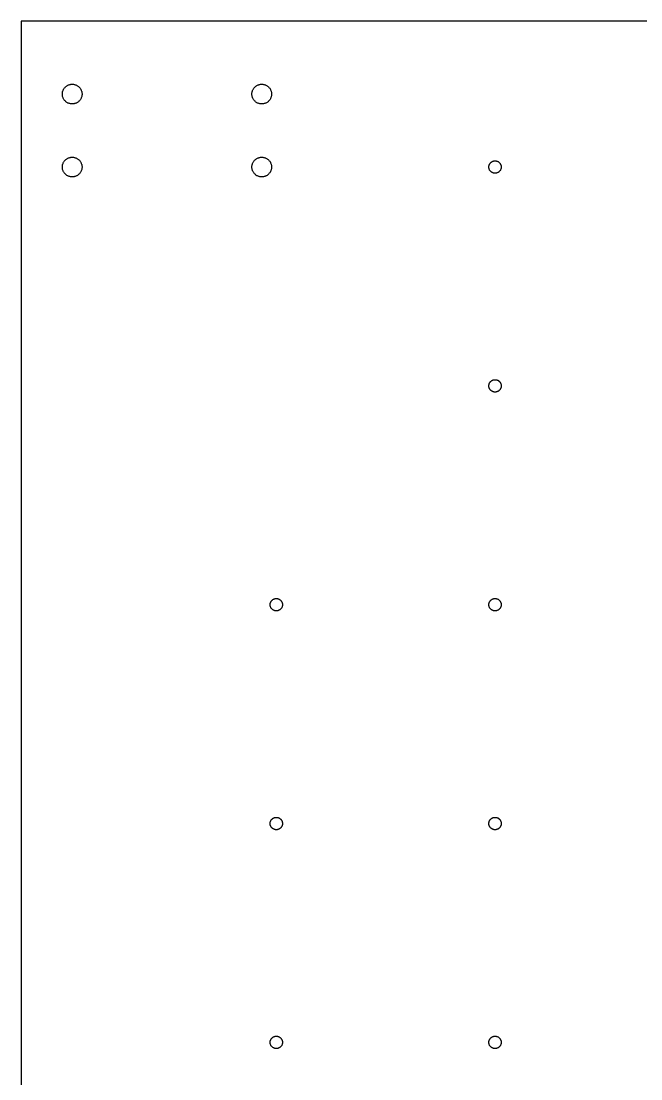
# Model space of a CAD drawing. Header units: metres. Extents: x 0 to 702, y 0 to 290.
# Drawn here: x 0 to 85, y 145 to 290 of the extents above; entities that cross this region are included whole.
import ezdxf

# ---------------------------------------------------------------- set-up
doc = ezdxf.new("R2010")
doc.units = ezdxf.units.M

msp = doc.modelspace()

# ---------------------------------------------------------------- linework, layer by layer
for p, q in [((340, 290), (0, 290)), ((0, 290), (0, 0)), ((6.58282, 281.284), (6.66426, 281.308)), ((6.66426, 281.308), (6.74702, 281.326)), ((6.74702, 281.326), (6.8308, 281.339)), ((6.8308, 281.339), (6.91522, 281.347)), ((6.91522, 281.347), (7, 281.35)), ((7, 281.35), (7.08476, 281.347)), ((7.08476, 281.347), (7.16919, 281.339)), ((7.16919, 281.339), (7.25296, 281.326)), ((7.25296, 281.326), (7.33572, 281.308)), ((7.33572, 281.308), (7.41716, 281.284)), ((32.5828, 281.284), (32.6643, 281.308)), ((32.6643, 281.308), (32.747, 281.326)), ((32.747, 281.326), (32.8308, 281.339)), ((32.8308, 281.339), (32.9152, 281.347)), ((32.9152, 281.347), (33, 281.35)), ((33, 281.35), (33.0848, 281.347)), ((33.0848, 281.347), (33.1692, 281.339)), ((33.1692, 281.339), (33.253, 281.326)), ((33.253, 281.326), (33.3357, 281.308)), ((33.3357, 281.308), (33.4172, 281.284)), ((5.64999, 280), (5.65265, 280.085)), ((5.65265, 279.915), (5.64999, 280)), ((5.65265, 280.085), (5.66064, 280.169)), ((5.66064, 279.831), (5.65265, 279.915)), ((5.66064, 280.169), (5.6739, 280.253)), ((5.6739, 280.253), (5.6924, 280.336)), ((5.6924, 280.336), (5.71606, 280.417)), ((5.71606, 280.417), (5.7448, 280.497)), ((5.7448, 280.497), (5.77847, 280.575)), ((5.77847, 280.575), (5.81697, 280.65)), ((5.81697, 280.65), (5.86015, 280.723)), ((5.86015, 280.723), (5.90782, 280.794)), ((5.90782, 280.794), (5.95979, 280.861)), ((5.95979, 280.861), (6.01588, 280.924)), ((6.01588, 280.924), (6.07585, 280.984)), ((6.07585, 280.984), (6.13947, 281.04)), ((6.13947, 281.04), (6.20648, 281.092)), ((6.20648, 281.092), (6.27663, 281.14)), ((6.27663, 281.14), (6.34962, 281.183)), ((6.34962, 281.183), (6.42519, 281.222)), ((6.42519, 281.222), (6.50302, 281.255)), ((6.50302, 281.255), (6.58282, 281.284)), ((7.41716, 281.284), (7.49696, 281.255)), ((7.49696, 281.255), (7.5748, 281.222)), ((7.5748, 281.222), (7.65036, 281.183)), ((7.65036, 281.183), (7.72336, 281.14)), ((7.72336, 281.14), (7.7935, 281.092)), ((7.7935, 281.092), (7.86052, 281.04)), ((7.86052, 281.04), (7.92413, 280.984)), ((7.92413, 280.984), (7.9841, 280.924)), ((7.9841, 280.924), (8.04019, 280.861)), ((8.04019, 280.861), (8.09216, 280.794)), ((8.09216, 280.794), (8.13983, 280.723)), ((8.13983, 280.723), (8.18301, 280.65)), ((8.18301, 280.65), (8.22151, 280.575)), ((8.22151, 280.575), (8.25519, 280.497)), ((8.25519, 280.497), (8.28392, 280.417)), ((8.28392, 280.417), (8.30759, 280.336)), ((8.30759, 280.336), (8.32608, 280.253)), ((8.32608, 280.253), (8.33934, 280.169)), ((8.33934, 280.169), (8.34734, 280.085)), ((8.34734, 279.915), (8.33934, 279.831)), ((8.34734, 280.085), (8.34999, 280)), ((8.34999, 280), (8.34734, 279.915)), ((31.65, 280), (31.6526, 280.085)), ((31.6526, 279.915), (31.65, 280)), ((31.6526, 280.085), (31.6606, 280.169)), ((31.6606, 279.831), (31.6526, 279.915)), ((31.6606, 280.169), (31.6739, 280.253)), ((31.6739, 280.253), (31.6924, 280.336)), ((31.6924, 280.336), (31.7161, 280.417)), ((31.7161, 280.417), (31.7448, 280.497)), ((31.7448, 280.497), (31.7785, 280.575)), ((31.7785, 280.575), (31.817, 280.65)), ((31.817, 280.65), (31.8602, 280.723)), ((31.8602, 280.723), (31.9078, 280.794)), ((31.9078, 280.794), (31.9598, 280.861)), ((31.9598, 280.861), (32.0159, 280.924)), ((32.0159, 280.924), (32.0759, 280.984)), ((32.0759, 280.984), (32.1395, 281.04)), ((32.1395, 281.04), (32.2065, 281.092)), ((32.2065, 281.092), (32.2766, 281.14)), ((32.2766, 281.14), (32.3496, 281.183)), ((32.3496, 281.183), (32.4252, 281.222)), ((32.4252, 281.222), (32.503, 281.255)), ((32.503, 281.255), (32.5828, 281.284)), ((33.4172, 281.284), (33.497, 281.255)), ((33.497, 281.255), (33.5748, 281.222)), ((33.5748, 281.222), (33.6504, 281.183)), ((33.6504, 281.183), (33.7234, 281.14)), ((33.7234, 281.14), (33.7935, 281.092)), ((33.7935, 281.092), (33.8605, 281.04)), ((33.8605, 281.04), (33.9241, 280.984)), ((33.9241, 280.984), (33.9841, 280.924)), ((33.9841, 280.924), (34.0402, 280.861)), ((34.0402, 280.861), (34.0922, 280.794)), ((34.0922, 280.794), (34.1398, 280.723)), ((34.1398, 280.723), (34.183, 280.65)), ((34.183, 280.65), (34.2215, 280.575)), ((34.2215, 280.575), (34.2552, 280.497)), ((34.2552, 280.497), (34.2839, 280.417)), ((34.2839, 280.417), (34.3076, 280.336)), ((34.3076, 280.336), (34.3261, 280.253)), ((34.3261, 280.253), (34.3393, 280.169)), ((34.3393, 280.169), (34.3473, 280.085)), ((34.3473, 279.915), (34.3393, 279.831)), ((34.3473, 280.085), (34.35, 280)), ((34.35, 280), (34.3473, 279.915)), ((5.6739, 279.747), (5.66064, 279.831)), ((5.6924, 279.664), (5.6739, 279.747)), ((5.71606, 279.583), (5.6924, 279.664)), ((5.7448, 279.503), (5.71606, 279.583)), ((5.77847, 279.425), (5.7448, 279.503)), ((5.81697, 279.35), (5.77847, 279.425)), ((5.86015, 279.277), (5.81697, 279.35)), ((5.90782, 279.206), (5.86015, 279.277)), ((5.95979, 279.139), (5.90782, 279.206)), ((6.01588, 279.076), (5.95979, 279.139)), ((6.07585, 279.016), (6.01588, 279.076)), ((6.13947, 278.96), (6.07585, 279.016)), ((6.20648, 278.908), (6.13947, 278.96)), ((6.27663, 278.86), (6.20648, 278.908)), ((6.34962, 278.817), (6.27663, 278.86)), ((6.42519, 278.778), (6.34962, 278.817)), ((6.50302, 278.745), (6.42519, 278.778)), ((6.58282, 278.716), (6.50302, 278.745)), ((6.66426, 278.692), (6.58282, 278.716)), ((6.74702, 278.674), (6.66426, 278.692)), ((6.8308, 278.661), (6.74702, 278.674)), ((6.91522, 278.653), (6.8308, 278.661)), ((7, 278.65), (6.91522, 278.653)), ((7.08476, 278.653), (7, 278.65)), ((7.16919, 278.661), (7.08476, 278.653)), ((7.25296, 278.674), (7.16919, 278.661)), ((7.33572, 278.692), (7.25296, 278.674)), ((7.41716, 278.716), (7.33572, 278.692)), ((7.49696, 278.745), (7.41716, 278.716)), ((7.5748, 278.778), (7.49696, 278.745)), ((7.65036, 278.817), (7.5748, 278.778)), ((7.72336, 278.86), (7.65036, 278.817)), ((7.7935, 278.908), (7.72336, 278.86)), ((7.86052, 278.96), (7.7935, 278.908)), ((7.92413, 279.016), (7.86052, 278.96)), ((7.9841, 279.076), (7.92413, 279.016)), ((8.04019, 279.139), (7.9841, 279.076)), ((8.09216, 279.206), (8.04019, 279.139)), ((8.13983, 279.277), (8.09216, 279.206)), ((8.18301, 279.35), (8.13983, 279.277)), ((8.22151, 279.425), (8.18301, 279.35)), ((8.25519, 279.503), (8.22151, 279.425)), ((8.28392, 279.583), (8.25519, 279.503)), ((8.30759, 279.664), (8.28392, 279.583)), ((8.32608, 279.747), (8.30759, 279.664)), ((8.33934, 279.831), (8.32608, 279.747)), ((31.6739, 279.747), (31.6606, 279.831)), ((31.6924, 279.664), (31.6739, 279.747)), ((31.7161, 279.583), (31.6924, 279.664)), ((31.7448, 279.503), (31.7161, 279.583)), ((31.7785, 279.425), (31.7448, 279.503)), ((31.817, 279.35), (31.7785, 279.425)), ((31.8602, 279.277), (31.817, 279.35)), ((31.9078, 279.206), (31.8602, 279.277)), ((31.9598, 279.139), (31.9078, 279.206)), ((32.0159, 279.076), (31.9598, 279.139)), ((32.0759, 279.016), (32.0159, 279.076)), ((32.1395, 278.96), (32.0759, 279.016)), ((32.2065, 278.908), (32.1395, 278.96)), ((32.2766, 278.86), (32.2065, 278.908)), ((32.3496, 278.817), (32.2766, 278.86)), ((32.4252, 278.778), (32.3496, 278.817)), ((32.503, 278.745), (32.4252, 278.778)), ((32.5828, 278.716), (32.503, 278.745)), ((32.6643, 278.692), (32.5828, 278.716)), ((32.747, 278.674), (32.6643, 278.692)), ((32.8308, 278.661), (32.747, 278.674)), ((32.9152, 278.653), (32.8308, 278.661)), ((33, 278.65), (32.9152, 278.653)), ((33.0848, 278.653), (33, 278.65)), ((33.1692, 278.661), (33.0848, 278.653)), ((33.253, 278.674), (33.1692, 278.661)), ((33.3357, 278.692), (33.253, 278.674)), ((33.4172, 278.716), (33.3357, 278.692)), ((33.497, 278.745), (33.4172, 278.716)), ((33.5748, 278.778), (33.497, 278.745)), ((33.6504, 278.817), (33.5748, 278.778)), ((33.7234, 278.86), (33.6504, 278.817)), ((33.7935, 278.908), (33.7234, 278.86)), ((33.8605, 278.96), (33.7935, 278.908)), ((33.9241, 279.016), (33.8605, 278.96)), ((33.9841, 279.076), (33.9241, 279.016)), ((34.0402, 279.139), (33.9841, 279.076)), ((34.0922, 279.206), (34.0402, 279.139)), ((34.1398, 279.277), (34.0922, 279.206)), ((34.183, 279.35), (34.1398, 279.277)), ((34.2215, 279.425), (34.183, 279.35)), ((34.2552, 279.503), (34.2215, 279.425)), ((34.2839, 279.583), (34.2552, 279.503)), ((34.3076, 279.664), (34.2839, 279.583)), ((34.3261, 279.747), (34.3076, 279.664)), ((34.3393, 279.831), (34.3261, 279.747)), ((6.27663, 271.14), (6.34962, 271.183)), ((6.34962, 271.183), (6.42519, 271.222)), ((6.42519, 271.222), (6.50302, 271.255)), ((6.50302, 271.255), (6.58282, 271.284)), ((6.58282, 271.284), (6.66426, 271.308)), ((6.66426, 271.308), (6.74702, 271.326)), ((6.74702, 271.326), (6.8308, 271.339)), ((6.8308, 271.339), (6.91522, 271.347)), ((6.91522, 271.347), (7, 271.35)), ((7, 271.35), (7.08476, 271.347)), ((7.08476, 271.347), (7.16919, 271.339)), ((7.16919, 271.339), (7.25296, 271.326)), ((7.25296, 271.326), (7.33572, 271.308)), ((7.33572, 271.308), (7.41716, 271.284)), ((7.41716, 271.284), (7.49696, 271.255)), ((7.49696, 271.255), (7.5748, 271.222)), ((7.5748, 271.222), (7.65036, 271.183)), ((7.65036, 271.183), (7.72336, 271.14)), ((32.2766, 271.14), (32.3496, 271.183)), ((32.3496, 271.183), (32.4252, 271.222)), ((32.4252, 271.222), (32.503, 271.255)), ((32.503, 271.255), (32.5828, 271.284)), ((32.5828, 271.284), (32.6643, 271.308)), ((32.6643, 271.308), (32.747, 271.326)), ((32.747, 271.326), (32.8308, 271.339)), ((32.8308, 271.339), (32.9152, 271.347)), ((32.9152, 271.347), (33, 271.35)), ((33, 271.35), (33.0848, 271.347)), ((33.0848, 271.347), (33.1692, 271.339)), ((33.1692, 271.339), (33.253, 271.326)), ((33.253, 271.326), (33.3357, 271.308)), ((33.3357, 271.308), (33.4172, 271.284)), ((33.4172, 271.284), (33.497, 271.255)), ((33.497, 271.255), (33.5748, 271.222)), ((33.5748, 271.222), (33.6504, 271.183)), ((33.6504, 271.183), (33.7234, 271.14)), ((5.64999, 270), (5.65265, 270.085)), ((5.65265, 269.915), (5.64999, 270)), ((5.65265, 270.085), (5.66064, 270.169)), ((5.66064, 269.831), (5.65265, 269.915)), ((5.66064, 270.169), (5.6739, 270.253)), ((5.6739, 269.747), (5.66064, 269.831)), ((5.6739, 270.253), (5.6924, 270.336)), ((5.6924, 269.664), (5.6739, 269.747)), ((5.6924, 270.336), (5.71606, 270.417)), ((5.71606, 270.417), (5.7448, 270.497)), ((5.7448, 270.497), (5.77847, 270.575)), ((5.77847, 270.575), (5.81697, 270.65)), ((5.81697, 270.65), (5.86015, 270.723)), ((5.86015, 270.723), (5.90782, 270.794)), ((5.90782, 270.794), (5.95979, 270.861)), ((5.95979, 270.861), (6.01588, 270.924)), ((6.01588, 270.924), (6.07585, 270.984)), ((6.07585, 270.984), (6.13947, 271.04)), ((6.13947, 271.04), (6.20648, 271.092)), ((6.20648, 271.092), (6.27663, 271.14)), ((7.72336, 271.14), (7.7935, 271.092)), ((7.7935, 271.092), (7.86052, 271.04)), ((7.86052, 271.04), (7.92413, 270.984)), ((7.92413, 270.984), (7.9841, 270.924)), ((7.9841, 270.924), (8.04019, 270.861)), ((8.04019, 270.861), (8.09216, 270.794)), ((8.09216, 270.794), (8.13983, 270.723)), ((8.13983, 270.723), (8.18301, 270.65)), ((8.18301, 270.65), (8.22151, 270.575)), ((8.22151, 270.575), (8.25519, 270.497)), ((8.25519, 270.497), (8.28392, 270.417)), ((8.28392, 270.417), (8.30759, 270.336)), ((8.30759, 270.336), (8.32608, 270.253)), ((8.32608, 269.747), (8.30759, 269.664)), ((8.32608, 270.253), (8.33934, 270.169)), ((8.33934, 269.831), (8.32608, 269.747)), ((8.33934, 270.169), (8.34734, 270.085)), ((8.34734, 269.915), (8.33934, 269.831)), ((8.34734, 270.085), (8.34999, 270)), ((8.34999, 270), (8.34734, 269.915)), ((31.65, 270), (31.6526, 270.085)), ((31.6526, 269.915), (31.65, 270)), ((31.6526, 270.085), (31.6606, 270.169)), ((31.6606, 269.831), (31.6526, 269.915)), ((31.6606, 270.169), (31.6739, 270.253)), ((31.6739, 269.747), (31.6606, 269.831)), ((31.6739, 270.253), (31.6924, 270.336)), ((31.6924, 269.664), (31.6739, 269.747)), ((31.6924, 270.336), (31.7161, 270.417)), ((31.7161, 270.417), (31.7448, 270.497)), ((31.7448, 270.497), (31.7785, 270.575)), ((31.7785, 270.575), (31.817, 270.65)), ((31.817, 270.65), (31.8602, 270.723)), ((31.8602, 270.723), (31.9078, 270.794)), ((31.9078, 270.794), (31.9598, 270.861)), ((31.9598, 270.861), (32.0159, 270.924)), ((32.0159, 270.924), (32.0759, 270.984)), ((32.0759, 270.984), (32.1395, 271.04)), ((32.1395, 271.04), (32.2065, 271.092)), ((32.2065, 271.092), (32.2766, 271.14)), ((33.7234, 271.14), (33.7935, 271.092)), ((33.7935, 271.092), (33.8605, 271.04)), ((33.8605, 271.04), (33.9241, 270.984)), ((33.9241, 270.984), (33.9841, 270.924)), ((33.9841, 270.924), (34.0402, 270.861)), ((34.0402, 270.861), (34.0922, 270.794)), ((34.0922, 270.794), (34.1398, 270.723)), ((34.1398, 270.723), (34.183, 270.65)), ((34.183, 270.65), (34.2215, 270.575)), ((34.2215, 270.575), (34.2552, 270.497)), ((34.2552, 270.497), (34.2839, 270.417)), ((34.2839, 270.417), (34.3076, 270.336)), ((34.3076, 270.336), (34.3261, 270.253)), ((34.3261, 269.747), (34.3076, 269.664)), ((34.3261, 270.253), (34.3393, 270.169)), ((34.3393, 269.831), (34.3261, 269.747)), ((34.3393, 270.169), (34.3473, 270.085)), ((34.3473, 269.915), (34.3393, 269.831)), ((34.3473, 270.085), (34.35, 270)), ((34.35, 270), (34.3473, 269.915)), ((64.15, 270), (64.1517, 270.053)), ((64.1517, 269.947), (64.15, 270)), ((64.1517, 270.053), (64.1567, 270.107)), ((64.1567, 269.893), (64.1517, 269.947)), ((64.1567, 270.107), (64.1651, 270.159)), ((64.1651, 269.841), (64.1567, 269.893)), ((64.1651, 270.159), (64.1767, 270.211)), ((64.1767, 269.789), (64.1651, 269.841)), ((64.1767, 270.211), (64.1916, 270.263)), ((64.1916, 269.737), (64.1767, 269.789)), ((64.1916, 270.263), (64.2097, 270.313)), ((64.2097, 269.687), (64.1916, 269.737)), ((64.2097, 270.313), (64.2309, 270.362)), ((64.2309, 270.362), (64.2551, 270.41)), ((64.2551, 270.41), (64.2823, 270.455)), ((64.2823, 270.455), (64.3123, 270.5)), ((64.3123, 270.5), (64.3451, 270.542)), ((64.3451, 270.542), (64.3804, 270.582)), ((64.3804, 270.582), (64.4181, 270.62)), ((64.4181, 270.62), (64.4582, 270.655)), ((64.4582, 270.655), (64.5004, 270.688)), ((64.5004, 270.688), (64.5445, 270.718)), ((64.5445, 270.718), (64.5905, 270.745)), ((64.5905, 270.745), (64.6381, 270.769)), ((64.6381, 270.769), (64.6871, 270.79)), ((64.6871, 270.79), (64.7373, 270.808)), ((64.7373, 270.808), (64.7886, 270.823)), ((64.7886, 270.823), (64.8407, 270.835)), ((64.8407, 270.835), (64.8935, 270.843)), ((64.8935, 270.843), (64.9466, 270.848)), ((64.9466, 270.848), (65, 270.85)), ((65, 270.85), (65.0534, 270.848)), ((65.0534, 270.848), (65.1065, 270.843)), ((65.1065, 270.843), (65.1593, 270.835)), ((65.1593, 270.835), (65.2114, 270.823)), ((65.2114, 270.823), (65.2626, 270.808)), ((65.2626, 270.808), (65.3129, 270.79)), ((65.3129, 270.79), (65.3619, 270.769)), ((65.3619, 270.769), (65.4095, 270.745)), ((65.4095, 270.745), (65.4554, 270.718)), ((65.4554, 270.718), (65.4996, 270.688)), ((65.4996, 270.688), (65.5418, 270.655)), ((65.5418, 270.655), (65.5819, 270.62)), ((65.5819, 270.62), (65.6196, 270.582)), ((65.6196, 270.582), (65.6549, 270.542)), ((65.6549, 270.542), (65.6877, 270.5)), ((65.6877, 270.5), (65.7177, 270.455)), ((65.7177, 270.455), (65.7449, 270.41)), ((65.7449, 270.41), (65.7691, 270.362)), ((65.7691, 270.362), (65.7903, 270.313)), ((65.7903, 270.313), (65.8084, 270.263)), ((65.8084, 269.737), (65.7903, 269.687)), ((65.8084, 270.263), (65.8233, 270.211)), ((65.8233, 269.789), (65.8084, 269.737)), ((65.8233, 270.211), (65.8349, 270.159)), ((65.8349, 269.841), (65.8233, 269.789)), ((65.8349, 270.159), (65.8433, 270.107)), ((65.8433, 269.893), (65.8349, 269.841)), ((65.8433, 270.107), (65.8483, 270.053)), ((65.8483, 269.947), (65.8433, 269.893)), ((65.8483, 270.053), (65.85, 270)), ((65.85, 270), (65.8483, 269.947)), ((5.71606, 269.583), (5.6924, 269.664)), ((5.7448, 269.503), (5.71606, 269.583)), ((5.77847, 269.425), (5.7448, 269.503)), ((5.81697, 269.35), (5.77847, 269.425)), ((5.86015, 269.277), (5.81697, 269.35)), ((5.90782, 269.206), (5.86015, 269.277)), ((5.95979, 269.139), (5.90782, 269.206)), ((6.01588, 269.076), (5.95979, 269.139)), ((6.07585, 269.016), (6.01588, 269.076)), ((6.13947, 268.96), (6.07585, 269.016)), ((6.20648, 268.908), (6.13947, 268.96)), ((6.27663, 268.86), (6.20648, 268.908)), ((6.34962, 268.817), (6.27663, 268.86)), ((6.42519, 268.778), (6.34962, 268.817)), ((6.50302, 268.745), (6.42519, 268.778)), ((6.58282, 268.716), (6.50302, 268.745)), ((6.66426, 268.692), (6.58282, 268.716)), ((6.74702, 268.674), (6.66426, 268.692)), ((6.8308, 268.661), (6.74702, 268.674)), ((6.91522, 268.653), (6.8308, 268.661)), ((7, 268.65), (6.91522, 268.653)), ((7.08476, 268.653), (7, 268.65)), ((7.16919, 268.661), (7.08476, 268.653)), ((7.25296, 268.674), (7.16919, 268.661)), ((7.33572, 268.692), (7.25296, 268.674)), ((7.41716, 268.716), (7.33572, 268.692)), ((7.49696, 268.745), (7.41716, 268.716)), ((7.5748, 268.778), (7.49696, 268.745)), ((7.65036, 268.817), (7.5748, 268.778)), ((7.72336, 268.86), (7.65036, 268.817)), ((7.7935, 268.908), (7.72336, 268.86)), ((7.86052, 268.96), (7.7935, 268.908)), ((7.92413, 269.016), (7.86052, 268.96)), ((7.9841, 269.076), (7.92413, 269.016)), ((8.04019, 269.139), (7.9841, 269.076)), ((8.09216, 269.206), (8.04019, 269.139)), ((8.13983, 269.277), (8.09216, 269.206)), ((8.18301, 269.35), (8.13983, 269.277)), ((8.22151, 269.425), (8.18301, 269.35)), ((8.25519, 269.503), (8.22151, 269.425)), ((8.28392, 269.583), (8.25519, 269.503)), ((8.30759, 269.664), (8.28392, 269.583)), ((31.7161, 269.583), (31.6924, 269.664)), ((31.7448, 269.503), (31.7161, 269.583)), ((31.7785, 269.425), (31.7448, 269.503)), ((31.817, 269.35), (31.7785, 269.425)), ((31.8602, 269.277), (31.817, 269.35)), ((31.9078, 269.206), (31.8602, 269.277)), ((31.9598, 269.139), (31.9078, 269.206)), ((32.0159, 269.076), (31.9598, 269.139)), ((32.0759, 269.016), (32.0159, 269.076)), ((32.1395, 268.96), (32.0759, 269.016)), ((32.2065, 268.908), (32.1395, 268.96)), ((32.2766, 268.86), (32.2065, 268.908)), ((32.3496, 268.817), (32.2766, 268.86)), ((32.4252, 268.778), (32.3496, 268.817)), ((32.503, 268.745), (32.4252, 268.778)), ((32.5828, 268.716), (32.503, 268.745)), ((32.6643, 268.692), (32.5828, 268.716)), ((32.747, 268.674), (32.6643, 268.692)), ((32.8308, 268.661), (32.747, 268.674)), ((32.9152, 268.653), (32.8308, 268.661)), ((33, 268.65), (32.9152, 268.653)), ((33.0848, 268.653), (33, 268.65)), ((33.1692, 268.661), (33.0848, 268.653)), ((33.253, 268.674), (33.1692, 268.661)), ((33.3357, 268.692), (33.253, 268.674)), ((33.4172, 268.716), (33.3357, 268.692)), ((33.497, 268.745), (33.4172, 268.716)), ((33.5748, 268.778), (33.497, 268.745)), ((33.6504, 268.817), (33.5748, 268.778)), ((33.7234, 268.86), (33.6504, 268.817)), ((33.7935, 268.908), (33.7234, 268.86)), ((33.8605, 268.96), (33.7935, 268.908)), ((33.9241, 269.016), (33.8605, 268.96)), ((33.9841, 269.076), (33.9241, 269.016)), ((34.0402, 269.139), (33.9841, 269.076)), ((34.0922, 269.206), (34.0402, 269.139)), ((34.1398, 269.277), (34.0922, 269.206)), ((34.183, 269.35), (34.1398, 269.277)), ((34.2215, 269.425), (34.183, 269.35)), ((34.2552, 269.503), (34.2215, 269.425)), ((34.2839, 269.583), (34.2552, 269.503)), ((34.3076, 269.664), (34.2839, 269.583)), ((64.2309, 269.638), (64.2097, 269.687)), ((64.2551, 269.591), (64.2309, 269.638)), ((64.2823, 269.545), (64.2551, 269.591)), ((64.3123, 269.5), (64.2823, 269.545)), ((64.3451, 269.458), (64.3123, 269.5)), ((64.3804, 269.418), (64.3451, 269.458)), ((64.4181, 269.38), (64.3804, 269.418)), ((64.4582, 269.345), (64.4181, 269.38)), ((64.5004, 269.312), (64.4582, 269.345)), ((64.5445, 269.282), (64.5004, 269.312)), ((64.5905, 269.255), (64.5445, 269.282)), ((64.6381, 269.231), (64.5905, 269.255)), ((64.6871, 269.21), (64.6381, 269.231)), ((64.7373, 269.192), (64.6871, 269.21)), ((64.7886, 269.177), (64.7373, 269.192)), ((64.8407, 269.165), (64.7886, 269.177)), ((64.8935, 269.157), (64.8407, 269.165)), ((64.9466, 269.152), (64.8935, 269.157)), ((65, 269.15), (64.9466, 269.152)), ((65.0534, 269.152), (65, 269.15)), ((65.1065, 269.157), (65.0534, 269.152)), ((65.1593, 269.165), (65.1065, 269.157)), ((65.2114, 269.177), (65.1593, 269.165)), ((65.2626, 269.192), (65.2114, 269.177)), ((65.3129, 269.21), (65.2626, 269.192)), ((65.3619, 269.231), (65.3129, 269.21)), ((65.4095, 269.255), (65.3619, 269.231)), ((65.4554, 269.282), (65.4095, 269.255)), ((65.4996, 269.312), (65.4554, 269.282)), ((65.5418, 269.345), (65.4996, 269.312)), ((65.5819, 269.38), (65.5418, 269.345)), ((65.6196, 269.418), (65.5819, 269.38)), ((65.6549, 269.458), (65.6196, 269.418)), ((65.6877, 269.5), (65.6549, 269.458)), ((65.7177, 269.545), (65.6877, 269.5)), ((65.7449, 269.591), (65.7177, 269.545)), ((65.7691, 269.638), (65.7449, 269.591)), ((65.7903, 269.687), (65.7691, 269.638)), ((64.5004, 240.688), (64.5445, 240.718)), ((64.5445, 240.718), (64.5905, 240.745)), ((64.5905, 240.745), (64.6381, 240.769)), ((64.6381, 240.769), (64.6871, 240.79)), ((64.6871, 240.79), (64.7373, 240.808)), ((64.7373, 240.808), (64.7886, 240.823)), ((64.7886, 240.823), (64.8407, 240.835)), ((64.8407, 240.835), (64.8935, 240.843)), ((64.8935, 240.843), (64.9466, 240.848)), ((64.9466, 240.848), (65, 240.85)), ((65, 240.85), (65.0534, 240.848)), ((65.0534, 240.848), (65.1065, 240.843)), ((65.1065, 240.843), (65.1593, 240.835)), ((65.1593, 240.835), (65.2114, 240.823)), ((65.2114, 240.823), (65.2626, 240.808)), ((65.2626, 240.808), (65.3129, 240.79)), ((65.3129, 240.79), (65.3619, 240.769)), ((65.3619, 240.769), (65.4095, 240.745)), ((65.4095, 240.745), (65.4554, 240.718)), ((65.4554, 240.718), (65.4996, 240.688)), ((64.15, 240), (64.1517, 240.053)), ((64.1517, 239.947), (64.15, 240)), ((64.1517, 240.053), (64.1567, 240.107)), ((64.1567, 239.893), (64.1517, 239.947)), ((64.1567, 240.107), (64.1651, 240.159)), ((64.1651, 239.841), (64.1567, 239.893)), ((64.1651, 240.159), (64.1767, 240.211)), ((64.1767, 239.789), (64.1651, 239.841)), ((64.1767, 240.211), (64.1916, 240.263)), ((64.1916, 239.737), (64.1767, 239.789)), ((64.1916, 240.263), (64.2097, 240.313)), ((64.2097, 239.687), (64.1916, 239.737)), ((64.2097, 240.313), (64.2309, 240.362)), ((64.2309, 239.638), (64.2097, 239.687)), ((64.2309, 240.362), (64.2551, 240.41)), ((64.2551, 239.591), (64.2309, 239.638)), ((64.2551, 240.41), (64.2823, 240.455)), ((64.2823, 239.545), (64.2551, 239.591)), ((64.2823, 240.455), (64.3123, 240.5)), ((64.3123, 239.5), (64.2823, 239.545)), ((64.3123, 240.5), (64.3451, 240.542)), ((64.3451, 239.458), (64.3123, 239.5)), ((64.3451, 240.542), (64.3804, 240.582)), ((64.3804, 239.418), (64.3451, 239.458)), ((64.3804, 240.582), (64.4181, 240.62)), ((64.4181, 239.38), (64.3804, 239.418)), ((64.4181, 240.62), (64.4582, 240.655)), ((64.4582, 239.345), (64.4181, 239.38)), ((64.4582, 240.655), (64.5004, 240.688)), ((64.5004, 239.312), (64.4582, 239.345)), ((64.5445, 239.282), (64.5004, 239.312)), ((64.5905, 239.255), (64.5445, 239.282)), ((64.6381, 239.231), (64.5905, 239.255)), ((65.4095, 239.255), (65.3619, 239.231)), ((65.4554, 239.282), (65.4095, 239.255)), ((65.4996, 239.312), (65.4554, 239.282)), ((65.4996, 240.688), (65.5418, 240.655)), ((65.5418, 239.345), (65.4996, 239.312)), ((65.5418, 240.655), (65.5819, 240.62)), ((65.5819, 239.38), (65.5418, 239.345)), ((65.5819, 240.62), (65.6196, 240.582)), ((65.6196, 239.418), (65.5819, 239.38)), ((65.6196, 240.582), (65.6549, 240.542)), ((65.6549, 239.458), (65.6196, 239.418)), ((65.6549, 240.542), (65.6877, 240.5)), ((65.6877, 239.5), (65.6549, 239.458)), ((65.6877, 240.5), (65.7177, 240.455)), ((65.7177, 239.545), (65.6877, 239.5)), ((65.7177, 240.455), (65.7449, 240.41)), ((65.7449, 239.591), (65.7177, 239.545)), ((65.7449, 240.41), (65.7691, 240.362)), ((65.7691, 239.638), (65.7449, 239.591)), ((65.7691, 240.362), (65.7903, 240.313)), ((65.7903, 239.687), (65.7691, 239.638)), ((65.7903, 240.313), (65.8084, 240.263)), ((65.8084, 239.737), (65.7903, 239.687)), ((65.8084, 240.263), (65.8233, 240.211)), ((65.8233, 239.789), (65.8084, 239.737)), ((65.8233, 240.211), (65.8349, 240.159)), ((65.8349, 239.841), (65.8233, 239.789)), ((65.8349, 240.159), (65.8433, 240.107)), ((65.8433, 239.893), (65.8349, 239.841)), ((65.8433, 240.107), (65.8483, 240.053)), ((65.8483, 239.947), (65.8433, 239.893)), ((65.8483, 240.053), (65.85, 240)), ((65.85, 240), (65.8483, 239.947)), ((64.6871, 239.21), (64.6381, 239.231)), ((64.7373, 239.192), (64.6871, 239.21)), ((64.7886, 239.177), (64.7373, 239.192)), ((64.8407, 239.165), (64.7886, 239.177)), ((64.8935, 239.157), (64.8407, 239.165)), ((64.9466, 239.152), (64.8935, 239.157)), ((65, 239.15), (64.9466, 239.152)), ((65.0534, 239.152), (65, 239.15)), ((65.1065, 239.157), (65.0534, 239.152)), ((65.1593, 239.165), (65.1065, 239.157)), ((65.2114, 239.177), (65.1593, 239.165)), ((65.2626, 239.192), (65.2114, 239.177)), ((65.3129, 239.21), (65.2626, 239.192)), ((65.3619, 239.231), (65.3129, 239.21)), ((34.1767, 210.211), (34.1916, 210.263)), ((34.1916, 210.263), (34.2097, 210.313)), ((34.2097, 210.313), (34.2309, 210.362)), ((34.2309, 210.362), (34.2551, 210.409)), ((34.2551, 210.409), (34.2823, 210.455)), ((34.2823, 210.455), (34.3123, 210.5)), ((34.3123, 210.5), (34.3451, 210.542)), ((34.3451, 210.542), (34.3804, 210.582)), ((34.3804, 210.582), (34.4181, 210.62)), ((34.4181, 210.62), (34.4582, 210.655)), ((34.4582, 210.655), (34.5004, 210.688)), ((34.5004, 210.688), (34.5445, 210.718)), ((34.5445, 210.718), (34.5905, 210.745)), ((34.5905, 210.745), (34.6381, 210.769)), ((34.6381, 210.769), (34.6871, 210.79)), ((34.6871, 210.79), (34.7373, 210.808)), ((34.7373, 210.808), (34.7886, 210.823)), ((34.7886, 210.823), (34.8407, 210.835)), ((34.8407, 210.835), (34.8935, 210.843)), ((34.8935, 210.843), (34.9466, 210.848)), ((34.9466, 210.848), (35, 210.85)), ((35, 210.85), (35.0534, 210.848)), ((35.0534, 210.848), (35.1065, 210.843)), ((35.1065, 210.843), (35.1593, 210.835)), ((35.1593, 210.835), (35.2114, 210.823)), ((35.2114, 210.823), (35.2626, 210.808)), ((35.2626, 210.808), (35.3129, 210.79)), ((35.3129, 210.79), (35.3619, 210.769)), ((35.3619, 210.769), (35.4095, 210.745)), ((35.4095, 210.745), (35.4554, 210.718)), ((35.4554, 210.718), (35.4996, 210.688)), ((35.4996, 210.688), (35.5418, 210.655)), ((35.5418, 210.655), (35.5819, 210.62)), ((35.5819, 210.62), (35.6196, 210.582)), ((35.6196, 210.582), (35.6549, 210.542)), ((35.6549, 210.542), (35.6877, 210.5)), ((35.6877, 210.5), (35.7177, 210.455)), ((35.7177, 210.455), (35.7449, 210.409)), ((35.7449, 210.409), (35.7691, 210.362)), ((35.7691, 210.362), (35.7903, 210.313)), ((35.7903, 210.313), (35.8084, 210.263)), ((35.8084, 210.263), (35.8233, 210.211)), ((64.1767, 210.211), (64.1916, 210.263)), ((64.1916, 210.263), (64.2097, 210.313)), ((64.2097, 210.313), (64.2309, 210.362)), ((64.2309, 210.362), (64.2551, 210.41)), ((64.2551, 210.41), (64.2823, 210.455)), ((64.2823, 210.455), (64.3123, 210.5)), ((64.3123, 210.5), (64.3451, 210.542)), ((64.3451, 210.542), (64.3804, 210.582)), ((64.3804, 210.582), (64.4181, 210.62)), ((64.4181, 210.62), (64.4582, 210.655)), ((64.4582, 210.655), (64.5004, 210.688)), ((64.5004, 210.688), (64.5445, 210.718)), ((64.5445, 210.718), (64.5905, 210.745)), ((64.5905, 210.745), (64.6381, 210.769)), ((64.6381, 210.769), (64.6871, 210.79)), ((64.6871, 210.79), (64.7373, 210.808)), ((64.7373, 210.808), (64.7886, 210.823)), ((64.7886, 210.823), (64.8407, 210.835)), ((64.8407, 210.835), (64.8935, 210.843)), ((64.8935, 210.843), (64.9466, 210.848)), ((64.9466, 210.848), (65, 210.85)), ((65, 210.85), (65.0534, 210.848)), ((65.0534, 210.848), (65.1065, 210.843)), ((65.1065, 210.843), (65.1593, 210.835)), ((65.1593, 210.835), (65.2114, 210.823)), ((65.2114, 210.823), (65.2626, 210.808)), ((65.2626, 210.808), (65.3129, 210.79)), ((65.3129, 210.79), (65.3619, 210.769)), ((65.3619, 210.769), (65.4095, 210.745)), ((65.4095, 210.745), (65.4554, 210.718)), ((65.4554, 210.718), (65.4996, 210.688)), ((65.4996, 210.688), (65.5418, 210.655)), ((65.5418, 210.655), (65.5819, 210.62)), ((65.5819, 210.62), (65.6196, 210.582)), ((65.6196, 210.582), (65.6549, 210.542)), ((65.6549, 210.542), (65.6877, 210.5)), ((65.6877, 210.5), (65.7177, 210.455)), ((65.7177, 210.455), (65.7449, 210.41)), ((65.7449, 210.41), (65.7691, 210.362)), ((65.7691, 210.362), (65.7903, 210.313)), ((65.7903, 210.313), (65.8084, 210.263)), ((65.8084, 210.263), (65.8233, 210.211)), ((34.15, 210), (34.1517, 210.053)), ((34.1517, 209.947), (34.15, 210)), ((34.1517, 210.053), (34.1567, 210.107)), ((34.1567, 209.893), (34.1517, 209.947)), ((34.1567, 210.107), (34.1651, 210.159)), ((34.1651, 209.841), (34.1567, 209.893)), ((34.1651, 210.159), (34.1767, 210.211)), ((34.1767, 209.789), (34.1651, 209.841)), ((34.1916, 209.737), (34.1767, 209.789)), ((34.2097, 209.687), (34.1916, 209.737)), ((34.2309, 209.638), (34.2097, 209.687)), ((34.2551, 209.59), (34.2309, 209.638)), ((34.2823, 209.545), (34.2551, 209.59)), ((34.3123, 209.5), (34.2823, 209.545)), ((34.3451, 209.458), (34.3123, 209.5)), ((34.3804, 209.418), (34.3451, 209.458)), ((34.4181, 209.38), (34.3804, 209.418)), ((34.4582, 209.345), (34.4181, 209.38)), ((34.5004, 209.312), (34.4582, 209.345)), ((34.5445, 209.282), (34.5004, 209.312)), ((34.5905, 209.255), (34.5445, 209.282)), ((34.6381, 209.231), (34.5905, 209.255)), ((34.6871, 209.21), (34.6381, 209.231)), ((34.7373, 209.192), (34.6871, 209.21)), ((34.7886, 209.177), (34.7373, 209.192)), ((34.8407, 209.165), (34.7886, 209.177)), ((34.8935, 209.157), (34.8407, 209.165)), ((34.9466, 209.152), (34.8935, 209.157)), ((35, 209.15), (34.9466, 209.152)), ((35.0534, 209.152), (35, 209.15)), ((35.1065, 209.157), (35.0534, 209.152)), ((35.1593, 209.165), (35.1065, 209.157)), ((35.2114, 209.177), (35.1593, 209.165)), ((35.2626, 209.192), (35.2114, 209.177)), ((35.3129, 209.21), (35.2626, 209.192)), ((35.3619, 209.231), (35.3129, 209.21)), ((35.4095, 209.255), (35.3619, 209.231)), ((35.4554, 209.282), (35.4095, 209.255)), ((35.4996, 209.312), (35.4554, 209.282)), ((35.5418, 209.345), (35.4996, 209.312)), ((35.5819, 209.38), (35.5418, 209.345)), ((35.6196, 209.418), (35.5819, 209.38)), ((35.6549, 209.458), (35.6196, 209.418)), ((35.6877, 209.5), (35.6549, 209.458)), ((35.7177, 209.545), (35.6877, 209.5)), ((35.7449, 209.59), (35.7177, 209.545)), ((35.7691, 209.638), (35.7449, 209.59)), ((35.7903, 209.687), (35.7691, 209.638)), ((35.8084, 209.737), (35.7903, 209.687)), ((35.8233, 209.789), (35.8084, 209.737)), ((35.8233, 210.211), (35.8349, 210.159)), ((35.8349, 209.841), (35.8233, 209.789)), ((35.8349, 210.159), (35.8433, 210.107)), ((35.8433, 209.893), (35.8349, 209.841)), ((35.8433, 210.107), (35.8483, 210.053)), ((35.8483, 209.947), (35.8433, 209.893)), ((35.8483, 210.053), (35.85, 210)), ((35.85, 210), (35.8483, 209.947)), ((64.15, 210), (64.1517, 210.053)), ((64.1517, 209.947), (64.15, 210)), ((64.1517, 210.053), (64.1567, 210.107)), ((64.1567, 209.893), (64.1517, 209.947)), ((64.1567, 210.107), (64.1651, 210.159)), ((64.1651, 209.841), (64.1567, 209.893)), ((64.1651, 210.159), (64.1767, 210.211)), ((64.1767, 209.789), (64.1651, 209.841)), ((64.1916, 209.737), (64.1767, 209.789)), ((64.2097, 209.687), (64.1916, 209.737)), ((64.2309, 209.638), (64.2097, 209.687)), ((64.2551, 209.59), (64.2309, 209.638)), ((64.2823, 209.545), (64.2551, 209.59)), ((64.3123, 209.5), (64.2823, 209.545)), ((64.3451, 209.458), (64.3123, 209.5)), ((64.3804, 209.418), (64.3451, 209.458)), ((64.4181, 209.38), (64.3804, 209.418)), ((64.4582, 209.345), (64.4181, 209.38)), ((64.5004, 209.312), (64.4582, 209.345)), ((64.5445, 209.282), (64.5004, 209.312)), ((64.5905, 209.255), (64.5445, 209.282)), ((64.6381, 209.231), (64.5905, 209.255)), ((64.6871, 209.21), (64.6381, 209.231)), ((64.7373, 209.192), (64.6871, 209.21)), ((64.7886, 209.177), (64.7373, 209.192)), ((64.8407, 209.165), (64.7886, 209.177)), ((64.8935, 209.157), (64.8407, 209.165)), ((64.9466, 209.152), (64.8935, 209.157)), ((65, 209.15), (64.9466, 209.152)), ((65.0534, 209.152), (65, 209.15)), ((65.1065, 209.157), (65.0534, 209.152)), ((65.1593, 209.165), (65.1065, 209.157)), ((65.2114, 209.177), (65.1593, 209.165)), ((65.2626, 209.192), (65.2114, 209.177)), ((65.3129, 209.21), (65.2626, 209.192)), ((65.3619, 209.231), (65.3129, 209.21)), ((65.4095, 209.255), (65.3619, 209.231)), ((65.4554, 209.282), (65.4095, 209.255)), ((65.4996, 209.312), (65.4554, 209.282)), ((65.5418, 209.345), (65.4996, 209.312)), ((65.5819, 209.38), (65.5418, 209.345)), ((65.6196, 209.418), (65.5819, 209.38)), ((65.6549, 209.458), (65.6196, 209.418)), ((65.6877, 209.5), (65.6549, 209.458)), ((65.7177, 209.545), (65.6877, 209.5)), ((65.7449, 209.59), (65.7177, 209.545)), ((65.7691, 209.638), (65.7449, 209.59)), ((65.7903, 209.687), (65.7691, 209.638)), ((65.8084, 209.737), (65.7903, 209.687)), ((65.8233, 209.789), (65.8084, 209.737)), ((65.8233, 210.211), (65.8349, 210.159)), ((65.8349, 209.841), (65.8233, 209.789)), ((65.8349, 210.159), (65.8433, 210.107)), ((65.8433, 209.893), (65.8349, 209.841)), ((65.8433, 210.107), (65.8483, 210.053)), ((65.8483, 209.947), (65.8433, 209.893)), ((65.8483, 210.053), (65.85, 210)), ((65.85, 210), (65.8483, 209.947)), ((34.15, 180), (34.1517, 180.053)), ((34.1517, 179.947), (34.15, 180)), ((34.1517, 180.053), (34.1567, 180.107)), ((34.1567, 179.893), (34.1517, 179.947)), ((34.1567, 180.107), (34.1651, 180.159)), ((34.1651, 179.841), (34.1567, 179.893)), ((34.1651, 180.159), (34.1767, 180.211)), ((34.1767, 179.789), (34.1651, 179.841)), ((34.1767, 180.211), (34.1916, 180.263)), ((34.1916, 180.263), (34.2097, 180.313)), ((34.2097, 180.313), (34.2309, 180.362)), ((34.2309, 180.362), (34.2551, 180.409)), ((34.2551, 180.409), (34.2823, 180.455)), ((34.2823, 180.455), (34.3123, 180.5)), ((34.3123, 180.5), (34.3451, 180.542)), ((34.3451, 180.542), (34.3804, 180.582)), ((34.3804, 180.582), (34.4181, 180.62)), ((34.4181, 180.62), (34.4582, 180.655)), ((34.4582, 180.655), (34.5004, 180.688)), ((34.5004, 180.688), (34.5445, 180.718)), ((34.5445, 180.718), (34.5905, 180.745)), ((34.5905, 180.745), (34.6381, 180.769)), ((34.6381, 180.769), (34.6871, 180.79)), ((34.6871, 180.79), (34.7373, 180.808)), ((34.7373, 180.808), (34.7886, 180.823)), ((34.7886, 180.823), (34.8407, 180.835)), ((34.8407, 180.835), (34.8935, 180.843)), ((34.8935, 180.843), (34.9466, 180.848)), ((34.9466, 180.848), (35, 180.85)), ((35, 180.85), (35.0534, 180.848)), ((35.0534, 180.848), (35.1065, 180.843)), ((35.1065, 180.843), (35.1593, 180.835)), ((35.1593, 180.835), (35.2114, 180.823)), ((35.2114, 180.823), (35.2626, 180.808)), ((35.2626, 180.808), (35.3129, 180.79)), ((35.3129, 180.79), (35.3619, 180.769)), ((35.3619, 180.769), (35.4095, 180.745)), ((35.4095, 180.745), (35.4554, 180.718)), ((35.4554, 180.718), (35.4996, 180.688)), ((35.4996, 180.688), (35.5418, 180.655)), ((35.5418, 180.655), (35.5819, 180.62)), ((35.5819, 180.62), (35.6196, 180.582)), ((35.6196, 180.582), (35.6549, 180.542)), ((35.6549, 180.542), (35.6877, 180.5)), ((35.6877, 180.5), (35.7177, 180.455)), ((35.7177, 180.455), (35.7449, 180.409)), ((35.7449, 180.409), (35.7691, 180.362)), ((35.7691, 180.362), (35.7903, 180.313)), ((35.7903, 180.313), (35.8084, 180.263)), ((35.8084, 180.263), (35.8233, 180.211)), ((35.8233, 180.211), (35.8349, 180.159)), ((35.8349, 179.841), (35.8233, 179.789)), ((35.8349, 180.159), (35.8433, 180.107)), ((35.8433, 179.893), (35.8349, 179.841)), ((35.8433, 180.107), (35.8483, 180.053)), ((35.8483, 179.947), (35.8433, 179.893)), ((35.8483, 180.053), (35.85, 180)), ((35.85, 180), (35.8483, 179.947)), ((64.15, 180), (64.1517, 180.053)), ((64.1517, 179.947), (64.15, 180)), ((64.1517, 180.053), (64.1567, 180.107)), ((64.1567, 179.893), (64.1517, 179.947)), ((64.1567, 180.107), (64.1651, 180.159)), ((64.1651, 179.841), (64.1567, 179.893)), ((64.1651, 180.159), (64.1767, 180.211)), ((64.1767, 179.789), (64.1651, 179.841)), ((64.1767, 180.211), (64.1916, 180.263)), ((64.1916, 180.263), (64.2097, 180.313)), ((64.2097, 180.313), (64.2309, 180.362)), ((64.2309, 180.362), (64.2551, 180.409)), ((64.2551, 180.409), (64.2823, 180.455)), ((64.2823, 180.455), (64.3123, 180.5)), ((64.3123, 180.5), (64.3451, 180.542)), ((64.3451, 180.542), (64.3804, 180.582)), ((64.3804, 180.582), (64.4181, 180.62)), ((64.4181, 180.62), (64.4582, 180.655)), ((64.4582, 180.655), (64.5004, 180.688)), ((64.5004, 180.688), (64.5445, 180.718)), ((64.5445, 180.718), (64.5905, 180.745)), ((64.5905, 180.745), (64.6381, 180.769)), ((64.6381, 180.769), (64.6871, 180.79)), ((64.6871, 180.79), (64.7373, 180.808)), ((64.7373, 180.808), (64.7886, 180.823)), ((64.7886, 180.823), (64.8407, 180.835)), ((64.8407, 180.835), (64.8935, 180.843)), ((64.8935, 180.843), (64.9466, 180.848)), ((64.9466, 180.848), (65, 180.85)), ((65, 180.85), (65.0534, 180.848)), ((65.0534, 180.848), (65.1065, 180.843)), ((65.1065, 180.843), (65.1593, 180.835)), ((65.1593, 180.835), (65.2114, 180.823)), ((65.2114, 180.823), (65.2626, 180.808)), ((65.2626, 180.808), (65.3129, 180.79)), ((65.3129, 180.79), (65.3619, 180.769)), ((65.3619, 180.769), (65.4095, 180.745)), ((65.4095, 180.745), (65.4554, 180.718)), ((65.4554, 180.718), (65.4996, 180.688)), ((65.4996, 180.688), (65.5418, 180.655)), ((65.5418, 180.655), (65.5819, 180.62)), ((65.5819, 180.62), (65.6196, 180.582)), ((65.6196, 180.582), (65.6549, 180.542)), ((65.6549, 180.542), (65.6877, 180.5)), ((65.6877, 180.5), (65.7177, 180.455)), ((65.7177, 180.455), (65.7449, 180.409)), ((65.7449, 180.409), (65.7691, 180.362)), ((65.7691, 180.362), (65.7903, 180.313)), ((65.7903, 180.313), (65.8084, 180.263)), ((65.8084, 180.263), (65.8233, 180.211)), ((65.8233, 180.211), (65.8349, 180.159)), ((65.8349, 179.841), (65.8233, 179.789)), ((65.8349, 180.159), (65.8433, 180.107)), ((65.8433, 179.893), (65.8349, 179.841)), ((65.8433, 180.107), (65.8483, 180.053)), ((65.8483, 179.947), (65.8433, 179.893)), ((65.8483, 180.053), (65.85, 180)), ((65.85, 180), (65.8483, 179.947)), ((34.1916, 179.737), (34.1767, 179.789)), ((34.2097, 179.687), (34.1916, 179.737)), ((34.2309, 179.638), (34.2097, 179.687)), ((34.2551, 179.59), (34.2309, 179.638)), ((34.2823, 179.545), (34.2551, 179.59)), ((34.3123, 179.5), (34.2823, 179.545)), ((34.3451, 179.458), (34.3123, 179.5)), ((34.3804, 179.418), (34.3451, 179.458)), ((34.4181, 179.38), (34.3804, 179.418)), ((34.4582, 179.345), (34.4181, 179.38)), ((34.5004, 179.312), (34.4582, 179.345)), ((34.5445, 179.282), (34.5004, 179.312)), ((34.5905, 179.255), (34.5445, 179.282)), ((34.6381, 179.231), (34.5905, 179.255)), ((34.6871, 179.21), (34.6381, 179.231)), ((34.7373, 179.192), (34.6871, 179.21)), ((34.7886, 179.177), (34.7373, 179.192)), ((34.8407, 179.165), (34.7886, 179.177)), ((34.8935, 179.157), (34.8407, 179.165)), ((34.9466, 179.152), (34.8935, 179.157)), ((35, 179.15), (34.9466, 179.152)), ((35.0534, 179.152), (35, 179.15)), ((35.1065, 179.157), (35.0534, 179.152)), ((35.1593, 179.165), (35.1065, 179.157)), ((35.2114, 179.177), (35.1593, 179.165)), ((35.2626, 179.192), (35.2114, 179.177)), ((35.3129, 179.21), (35.2626, 179.192)), ((35.3619, 179.231), (35.3129, 179.21)), ((35.4095, 179.255), (35.3619, 179.231)), ((35.4554, 179.282), (35.4095, 179.255)), ((35.4996, 179.312), (35.4554, 179.282)), ((35.5418, 179.345), (35.4996, 179.312)), ((35.5819, 179.38), (35.5418, 179.345)), ((35.6196, 179.418), (35.5819, 179.38)), ((35.6549, 179.458), (35.6196, 179.418)), ((35.6877, 179.5), (35.6549, 179.458)), ((35.7177, 179.545), (35.6877, 179.5)), ((35.7449, 179.59), (35.7177, 179.545)), ((35.7691, 179.638), (35.7449, 179.59)), ((35.7903, 179.687), (35.7691, 179.638)), ((35.8084, 179.737), (35.7903, 179.687)), ((35.8233, 179.789), (35.8084, 179.737)), ((64.1916, 179.737), (64.1767, 179.789)), ((64.2097, 179.687), (64.1916, 179.737)), ((64.2309, 179.638), (64.2097, 179.687)), ((64.2551, 179.59), (64.2309, 179.638)), ((64.2823, 179.545), (64.2551, 179.59)), ((64.3123, 179.5), (64.2823, 179.545)), ((64.3451, 179.458), (64.3123, 179.5)), ((64.3804, 179.418), (64.3451, 179.458)), ((64.4181, 179.38), (64.3804, 179.418)), ((64.4582, 179.345), (64.4181, 179.38)), ((64.5004, 179.312), (64.4582, 179.345)), ((64.5445, 179.282), (64.5004, 179.312)), ((64.5905, 179.255), (64.5445, 179.282)), ((64.6381, 179.231), (64.5905, 179.255)), ((64.6871, 179.21), (64.6381, 179.231)), ((64.7373, 179.192), (64.6871, 179.21)), ((64.7886, 179.177), (64.7373, 179.192)), ((64.8407, 179.165), (64.7886, 179.177)), ((64.8935, 179.157), (64.8407, 179.165)), ((64.9466, 179.152), (64.8935, 179.157)), ((65, 179.15), (64.9466, 179.152)), ((65.0534, 179.152), (65, 179.15)), ((65.1065, 179.157), (65.0534, 179.152)), ((65.1593, 179.165), (65.1065, 179.157)), ((65.2114, 179.177), (65.1593, 179.165)), ((65.2626, 179.192), (65.2114, 179.177)), ((65.3129, 179.21), (65.2626, 179.192)), ((65.3619, 179.231), (65.3129, 179.21)), ((65.4095, 179.255), (65.3619, 179.231)), ((65.4554, 179.282), (65.4095, 179.255)), ((65.4996, 179.312), (65.4554, 179.282)), ((65.5418, 179.345), (65.4996, 179.312)), ((65.5819, 179.38), (65.5418, 179.345)), ((65.6196, 179.418), (65.5819, 179.38)), ((65.6549, 179.458), (65.6196, 179.418)), ((65.6877, 179.5), (65.6549, 179.458)), ((65.7177, 179.545), (65.6877, 179.5)), ((65.7449, 179.59), (65.7177, 179.545)), ((65.7691, 179.638), (65.7449, 179.59)), ((65.7903, 179.687), (65.7691, 179.638)), ((65.8084, 179.737), (65.7903, 179.687)), ((65.8233, 179.789), (65.8084, 179.737)), ((34.6871, 150.79), (34.7373, 150.808)), ((34.7373, 150.808), (34.7886, 150.823)), ((34.7886, 150.823), (34.8407, 150.835)), ((34.8407, 150.835), (34.8935, 150.843)), ((34.8935, 150.843), (34.9466, 150.848)), ((34.9466, 150.848), (35, 150.85)), ((35, 150.85), (35.0534, 150.848)), ((35.0534, 150.848), (35.1065, 150.843)), ((35.1065, 150.843), (35.1593, 150.835)), ((35.1593, 150.835), (35.2114, 150.823)), ((35.2114, 150.823), (35.2626, 150.808)), ((35.2626, 150.808), (35.3129, 150.79)), ((64.6871, 150.79), (64.7373, 150.808)), ((64.7373, 150.808), (64.7886, 150.823)), ((64.7886, 150.823), (64.8407, 150.835)), ((64.8407, 150.835), (64.8935, 150.843)), ((64.8935, 150.843), (64.9466, 150.848)), ((64.9466, 150.848), (65, 150.85)), ((65, 150.85), (65.0534, 150.848)), ((65.0534, 150.848), (65.1065, 150.843)), ((65.1065, 150.843), (65.1593, 150.835)), ((65.1593, 150.835), (65.2114, 150.823)), ((65.2114, 150.823), (65.2626, 150.808)), ((65.2626, 150.808), (65.3129, 150.79)), ((34.15, 150), (34.1517, 150.053)), ((34.1517, 149.947), (34.15, 150)), ((34.1517, 150.053), (34.1567, 150.107)), ((34.1567, 149.893), (34.1517, 149.947)), ((34.1567, 150.107), (34.1651, 150.159)), ((34.1651, 149.841), (34.1567, 149.893)), ((34.1651, 150.159), (34.1767, 150.211)), ((34.1767, 149.789), (34.1651, 149.841)), ((34.1767, 150.211), (34.1916, 150.263)), ((34.1916, 149.737), (34.1767, 149.789)), ((34.1916, 150.263), (34.2097, 150.313)), ((34.2097, 149.687), (34.1916, 149.737)), ((34.2097, 150.313), (34.2309, 150.362)), ((34.2309, 149.638), (34.2097, 149.687)), ((34.2309, 150.362), (34.2551, 150.409)), ((34.2551, 149.59), (34.2309, 149.638)), ((34.2551, 150.409), (34.2823, 150.455)), ((34.2823, 149.545), (34.2551, 149.59)), ((34.2823, 150.455), (34.3123, 150.5)), ((34.3123, 149.5), (34.2823, 149.545)), ((34.3123, 150.5), (34.3451, 150.542)), ((34.3451, 149.458), (34.3123, 149.5)), ((34.3451, 150.542), (34.3804, 150.582)), ((34.3804, 149.418), (34.3451, 149.458)), ((34.3804, 150.582), (34.4181, 150.62)), ((34.4181, 149.38), (34.3804, 149.418)), ((34.4181, 150.62), (34.4582, 150.655)), ((34.4582, 149.345), (34.4181, 149.38)), ((34.4582, 150.655), (34.5004, 150.688)), ((34.5004, 150.688), (34.5445, 150.718)), ((34.5445, 150.718), (34.5905, 150.745)), ((34.5905, 150.745), (34.6381, 150.769)), ((34.6381, 150.769), (34.6871, 150.79)), ((35.3129, 150.79), (35.3619, 150.769)), ((35.3619, 150.769), (35.4095, 150.745)), ((35.4095, 150.745), (35.4554, 150.718)), ((35.4554, 150.718), (35.4996, 150.688)), ((35.4996, 150.688), (35.5418, 150.655)), ((35.5418, 150.655), (35.5819, 150.62)), ((35.5819, 149.38), (35.5418, 149.345)), ((35.5819, 150.62), (35.6196, 150.582)), ((35.6196, 149.418), (35.5819, 149.38)), ((35.6196, 150.582), (35.6549, 150.542)), ((35.6549, 149.458), (35.6196, 149.418)), ((35.6549, 150.542), (35.6877, 150.5)), ((35.6877, 149.5), (35.6549, 149.458)), ((35.6877, 150.5), (35.7177, 150.455)), ((35.7177, 149.545), (35.6877, 149.5)), ((35.7177, 150.455), (35.7449, 150.409)), ((35.7449, 149.59), (35.7177, 149.545)), ((35.7449, 150.409), (35.7691, 150.362)), ((35.7691, 149.638), (35.7449, 149.59)), ((35.7691, 150.362), (35.7903, 150.313)), ((35.7903, 149.687), (35.7691, 149.638)), ((35.7903, 150.313), (35.8084, 150.263)), ((35.8084, 149.737), (35.7903, 149.687)), ((35.8084, 150.263), (35.8233, 150.211)), ((35.8233, 149.789), (35.8084, 149.737)), ((35.8233, 150.211), (35.8349, 150.159)), ((35.8349, 149.841), (35.8233, 149.789)), ((35.8349, 150.159), (35.8433, 150.107)), ((35.8433, 149.893), (35.8349, 149.841)), ((35.8433, 150.107), (35.8483, 150.053)), ((35.8483, 149.947), (35.8433, 149.893)), ((35.8483, 150.053), (35.85, 150)), ((35.85, 150), (35.8483, 149.947)), ((64.15, 150), (64.1517, 150.053)), ((64.1517, 149.947), (64.15, 150)), ((64.1517, 150.053), (64.1567, 150.107)), ((64.1567, 149.893), (64.1517, 149.947)), ((64.1567, 150.107), (64.1651, 150.159)), ((64.1651, 149.841), (64.1567, 149.893)), ((64.1651, 150.159), (64.1767, 150.211)), ((64.1767, 149.789), (64.1651, 149.841)), ((64.1767, 150.211), (64.1916, 150.263)), ((64.1916, 149.737), (64.1767, 149.789)), ((64.1916, 150.263), (64.2097, 150.313)), ((64.2097, 149.687), (64.1916, 149.737)), ((64.2097, 150.313), (64.2309, 150.362)), ((64.2309, 149.638), (64.2097, 149.687)), ((64.2309, 150.362), (64.2551, 150.409)), ((64.2551, 149.59), (64.2309, 149.638)), ((64.2551, 150.409), (64.2823, 150.455)), ((64.2823, 149.545), (64.2551, 149.59)), ((64.2823, 150.455), (64.3123, 150.5)), ((64.3123, 149.5), (64.2823, 149.545)), ((64.3123, 150.5), (64.3451, 150.542)), ((64.3451, 149.458), (64.3123, 149.5)), ((64.3451, 150.542), (64.3804, 150.582)), ((64.3804, 149.418), (64.3451, 149.458)), ((64.3804, 150.582), (64.4181, 150.62)), ((64.4181, 149.38), (64.3804, 149.418)), ((64.4181, 150.62), (64.4582, 150.655)), ((64.4582, 149.345), (64.4181, 149.38)), ((64.4582, 150.655), (64.5004, 150.688)), ((64.5004, 150.688), (64.5445, 150.718)), ((64.5445, 150.718), (64.5905, 150.745)), ((64.5905, 150.745), (64.6381, 150.769)), ((64.6381, 150.769), (64.6871, 150.79)), ((65.3129, 150.79), (65.3619, 150.769)), ((65.3619, 150.769), (65.4095, 150.745)), ((65.4095, 150.745), (65.4554, 150.718)), ((65.4554, 150.718), (65.4996, 150.688)), ((65.4996, 150.688), (65.5418, 150.655)), ((65.5418, 150.655), (65.5819, 150.62)), ((65.5819, 149.38), (65.5418, 149.345)), ((65.5819, 150.62), (65.6196, 150.582)), ((65.6196, 149.418), (65.5819, 149.38)), ((65.6196, 150.582), (65.6549, 150.542)), ((65.6549, 149.458), (65.6196, 149.418)), ((65.6549, 150.542), (65.6877, 150.5)), ((65.6877, 149.5), (65.6549, 149.458)), ((65.6877, 150.5), (65.7177, 150.455)), ((65.7177, 149.545), (65.6877, 149.5)), ((65.7177, 150.455), (65.7449, 150.409)), ((65.7449, 149.59), (65.7177, 149.545)), ((65.7449, 150.409), (65.7691, 150.362)), ((65.7691, 149.638), (65.7449, 149.59)), ((65.7691, 150.362), (65.7903, 150.313)), ((65.7903, 149.687), (65.7691, 149.638)), ((65.7903, 150.313), (65.8084, 150.263)), ((65.8084, 149.737), (65.7903, 149.687)), ((65.8084, 150.263), (65.8233, 150.211)), ((65.8233, 149.789), (65.8084, 149.737)), ((65.8233, 150.211), (65.8349, 150.159)), ((65.8349, 149.841), (65.8233, 149.789)), ((65.8349, 150.159), (65.8433, 150.107)), ((65.8433, 149.893), (65.8349, 149.841)), ((65.8433, 150.107), (65.8483, 150.053)), ((65.8483, 149.947), (65.8433, 149.893)), ((65.8483, 150.053), (65.85, 150)), ((65.85, 150), (65.8483, 149.947)), ((34.5004, 149.312), (34.4582, 149.345)), ((34.5445, 149.282), (34.5004, 149.312)), ((34.5905, 149.255), (34.5445, 149.282)), ((34.6381, 149.231), (34.5905, 149.255)), ((34.6871, 149.21), (34.6381, 149.231)), ((34.7373, 149.192), (34.6871, 149.21)), ((34.7886, 149.177), (34.7373, 149.192)), ((34.8407, 149.165), (34.7886, 149.177)), ((34.8935, 149.157), (34.8407, 149.165)), ((34.9466, 149.152), (34.8935, 149.157)), ((35, 149.15), (34.9466, 149.152)), ((35.0534, 149.152), (35, 149.15)), ((35.1065, 149.157), (35.0534, 149.152)), ((35.1593, 149.165), (35.1065, 149.157)), ((35.2114, 149.177), (35.1593, 149.165)), ((35.2626, 149.192), (35.2114, 149.177)), ((35.3129, 149.21), (35.2626, 149.192)), ((35.3619, 149.231), (35.3129, 149.21)), ((35.4095, 149.255), (35.3619, 149.231)), ((35.4554, 149.282), (35.4095, 149.255)), ((35.4996, 149.312), (35.4554, 149.282)), ((35.5418, 149.345), (35.4996, 149.312)), ((64.5004, 149.312), (64.4582, 149.345)), ((64.5445, 149.282), (64.5004, 149.312)), ((64.5905, 149.255), (64.5445, 149.282)), ((64.6381, 149.231), (64.5905, 149.255)), ((64.6871, 149.21), (64.6381, 149.231)), ((64.7373, 149.192), (64.6871, 149.21)), ((64.7886, 149.177), (64.7373, 149.192)), ((64.8407, 149.165), (64.7886, 149.177)), ((64.8935, 149.157), (64.8407, 149.165)), ((64.9466, 149.152), (64.8935, 149.157)), ((65, 149.15), (64.9466, 149.152)), ((65.0534, 149.152), (65, 149.15)), ((65.1065, 149.157), (65.0534, 149.152)), ((65.1593, 149.165), (65.1065, 149.157)), ((65.2114, 149.177), (65.1593, 149.165)), ((65.2626, 149.192), (65.2114, 149.177)), ((65.3129, 149.21), (65.2626, 149.192)), ((65.3619, 149.231), (65.3129, 149.21)), ((65.4095, 149.255), (65.3619, 149.231)), ((65.4554, 149.282), (65.4095, 149.255)), ((65.4996, 149.312), (65.4554, 149.282)), ((65.5418, 149.345), (65.4996, 149.312))]:
    msp.add_line(p, q)

doc.saveas('drawing.dxf')
